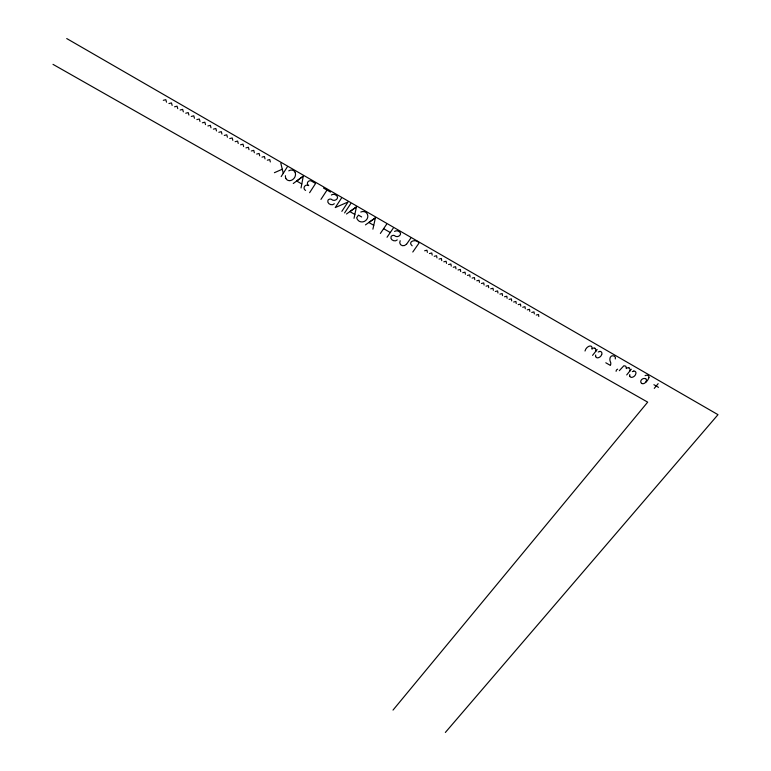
<?xml version="1.0" encoding="UTF-8"?>
<svg xmlns="http://www.w3.org/2000/svg" width="771" height="771" viewBox="0 0 771 771"><rect width="100%" height="100%" fill="white"/><g stroke="black" fill="none" stroke-linecap="round" stroke-linejoin="round"><path stroke-width="1.16" d="M592.089 348.849C592.726 343.75 586.201 346.044 584.996 351.017M301.047 187.96L303.273 176.183L296.662 181.021L301.779 183.961M354.024 218.328L356.453 206.879L349.87 211.591L354.824 214.444M372.904 229.16L375.41 217.827L368.837 222.491L373.733 225.305M615.277 358.949C616.675 355.903 611.413 354.429 610.295 357.252A7.575 6.197 -30.7 0 0 610.343 361.695A5.291 4.337 -30.1 0 1 610.372 365.396L605.794 362.775M281.184 176.578L287.265 166.97M309.614 192.702L315.58 183.469L311.58 181.156A2.679 2.544 -25.3 0 0 308.863 181.079A2.756 2.612 -25.3 0 0 307.398 183.353A2.679 2.544 -25.3 0 0 308.718 185.599A2.92 2.756 -24.2 0 0 304.516 186.466A2.92 2.756 -24.2 0 0 305.624 190.398M320.958 199.381L327.02 190.09M341.418 198.205L335.25 207.572L348.02 202.012L341.842 211.35M344.589 212.921L350.757 203.611M380.373 233.44L386.608 224.284M387.032 237.256L393.268 228.139M406.471 244.359L410.731 238.21M412.784 252.021L418.971 243.144C416.735 238.374 406.915 241.313 412.157 245.804M592.571 355.364L597.149 349.571M619.306 370.678L623.864 365.743L625.85 366.225L626.322 368.586A2.168 1.754 -30.4 0 1 629.117 367.931M626.707 374.928L631.304 369.251M654.271 388.382L658.155 383.659M393.017 710.091L647.688 402.144L53.006 64.359M445.359 732.45L717.994 414.673L66.72 38.55M334.325 203.766C332.002 206.329 326.47 203.602 327.974 200.171A2.853 2.67 -25.7 0 1 331.222 199.207C334.845 202.734 340.676 197.386 335.491 194.87A3.778 3.537 -26.6 0 0 331.385 195.024M397.248 239.897C394.993 242.383 389.567 239.781 391.138 236.446A2.805 2.554 -28.2 0 1 394.318 235.502C397.894 238.933 403.57 233.603 398.597 231.3A3.72 3.392 -28.8 0 0 394.598 231.454M293.269 183.508L303.273 176.183M346.487 214.01L356.453 206.879M365.464 224.891L375.41 217.827M274.409 172.694L282.273 169.234M163.307 100.317L165.813 99.671L166.517 102.167M168.945 103.565L171.451 102.919L172.145 105.405M174.564 106.803L177.06 106.157L177.744 108.634M180.154 110.022L182.66 109.386L183.334 111.853M185.734 113.231L188.23 112.595L188.905 115.062M191.304 116.44L193.791 115.804L194.456 118.252M196.846 119.63L199.332 118.994L199.997 121.442M202.368 122.811L204.855 122.175L205.51 124.623M207.881 125.981L210.358 125.345L211.003 127.784M213.374 129.143L215.851 128.516L216.487 130.935M218.839 132.294L221.316 131.668L221.952 134.087M224.294 135.436L226.77 134.809L227.397 137.219M229.739 138.568L232.206 137.942L232.823 140.341M235.155 141.691L237.622 141.064L238.229 143.464M240.562 144.794L243.019 144.167L243.626 146.567M245.939 147.897L248.397 147.271L249.004 149.661M251.307 150.991L253.765 150.364L254.363 152.745M256.666 154.075L259.114 153.448L259.702 155.819M261.995 157.139L264.443 156.523L265.022 158.884M267.315 160.204L269.754 159.587L270.332 161.939M424.638 250.787L426.97 250.199L427.375 252.368M429.447 253.553L431.779 252.975L432.184 255.134M434.246 256.319L436.579 255.741L436.974 257.89M439.027 259.075L441.359 258.487L441.744 260.637M443.797 261.822L446.12 261.244L446.505 263.383M448.558 264.559L450.871 263.981L451.257 266.111M453.3 267.286L455.613 266.708L455.989 268.838M458.022 270.004L460.335 269.426L460.701 271.556M462.735 272.722L465.048 272.144L465.405 274.264M467.428 275.43L469.741 274.852L470.098 276.962M472.112 278.119L474.416 277.55L474.772 279.651M476.786 280.808L479.09 280.239L479.437 282.34M481.441 283.497L483.735 282.918L484.082 285.019M486.087 286.166L488.38 285.598L488.718 287.679M490.713 288.826L493.006 288.258L493.344 290.339M495.329 291.486L497.613 290.918L497.95 292.999M499.926 294.137L502.21 293.568L502.538 295.64M504.513 296.777L506.798 296.209L507.116 298.281M509.091 299.408L511.366 298.84L511.684 300.902M513.65 302.039L515.924 301.471L516.242 303.523M518.199 304.651L520.473 304.092L520.782 306.145M522.728 307.263L525.003 306.704L525.302 308.747M527.248 309.865L529.513 309.306L529.812 311.349M531.759 312.467L534.024 311.898L534.313 313.932M536.25 315.05L538.515 314.491L538.804 316.524M617.658 369.174L616.752 369.704A2.862 2.332 -30.1 0 0 616.096 371.333M383.611 228.679L390.28 232.514M653.914 384.7L658.501 387.341M361.666 216.959L358.438 215.099L356.674 217.75A7.026 6.496 -27.8 0 0 359.402 221.354A5.542 5.127 -27.6 0 0 366.861 219.234A5.436 5.031 -27.6 0 0 367.728 215.369A5.079 4.693 -27.7 0 0 360.789 212.025M323.512 188.066L330.508 192.104M280.827 163.25L283.256 173.321M406.375 244.291A3.865 3.508 -28.6 0 1 400.178 240.725M285.81 178.284A5.464 5.214 -23 0 1 285.443 175.711M289.877 180.645A4.279 4.086 -22.7 0 1 285.8 178.294M289.877 180.616A5.464 5.214 -22.9 0 0 292.44 179.73A6.496 6.197 -22.9 0 0 295.476 174.834A5.484 5.233 -23.1 0 0 295.1 172.415M288.768 170.844A4.539 4.337 -23.3 0 1 295.264 172.328M592.022 348.974A2.188 1.802 -30.4 0 1 594.904 348.232M594.788 348.261A3.749 3.103 -30.3 0 1 595.819 351.277M598.229 352.019A3.392 2.795 -30.3 0 1 599.626 351.557M599.674 351.316A2.872 2.371 -30.4 0 1 601.708 354.438M601.679 354.448A4.202 3.47 -30.3 0 1 597.92 357.831A2.592 2.13 -30.2 0 1 595.665 356.53M595.694 356.52A3.633 2.988 -30.3 0 1 595.713 355.017M629.001 367.96A3.72 3.017 -30.4 0 1 629.965 370.918M632.326 371.641A3.363 2.718 -30.4 0 1 633.723 371.188M633.772 370.957A2.853 2.313 -30.4 0 1 635.728 374.002A4.173 3.373 -30.4 0 1 631.941 377.347A2.564 2.082 -30.3 0 1 629.734 376.065M629.772 376.055A3.604 2.911 -30.3 0 1 629.811 374.59M645.076 375.699A2.882 2.323 -30.6 0 1 647.939 375.496A2.882 2.323 -30.6 0 1 648.941 377.723M648.854 377.723A9.589 7.739 -30.4 0 1 644.46 383.274L644.248 383.36A2.621 2.111 -30.3 0 1 642.975 383.707A2.911 2.342 -30.3 0 1 641.636 383.399M641.665 383.36A3.084 2.486 -30.3 0 1 641.433 379.833A3.084 2.486 -30.3 0 1 645.443 378.734M645.635 378.522A3.229 2.602 -30.3 0 1 645.684 382.194"/></g></svg>
